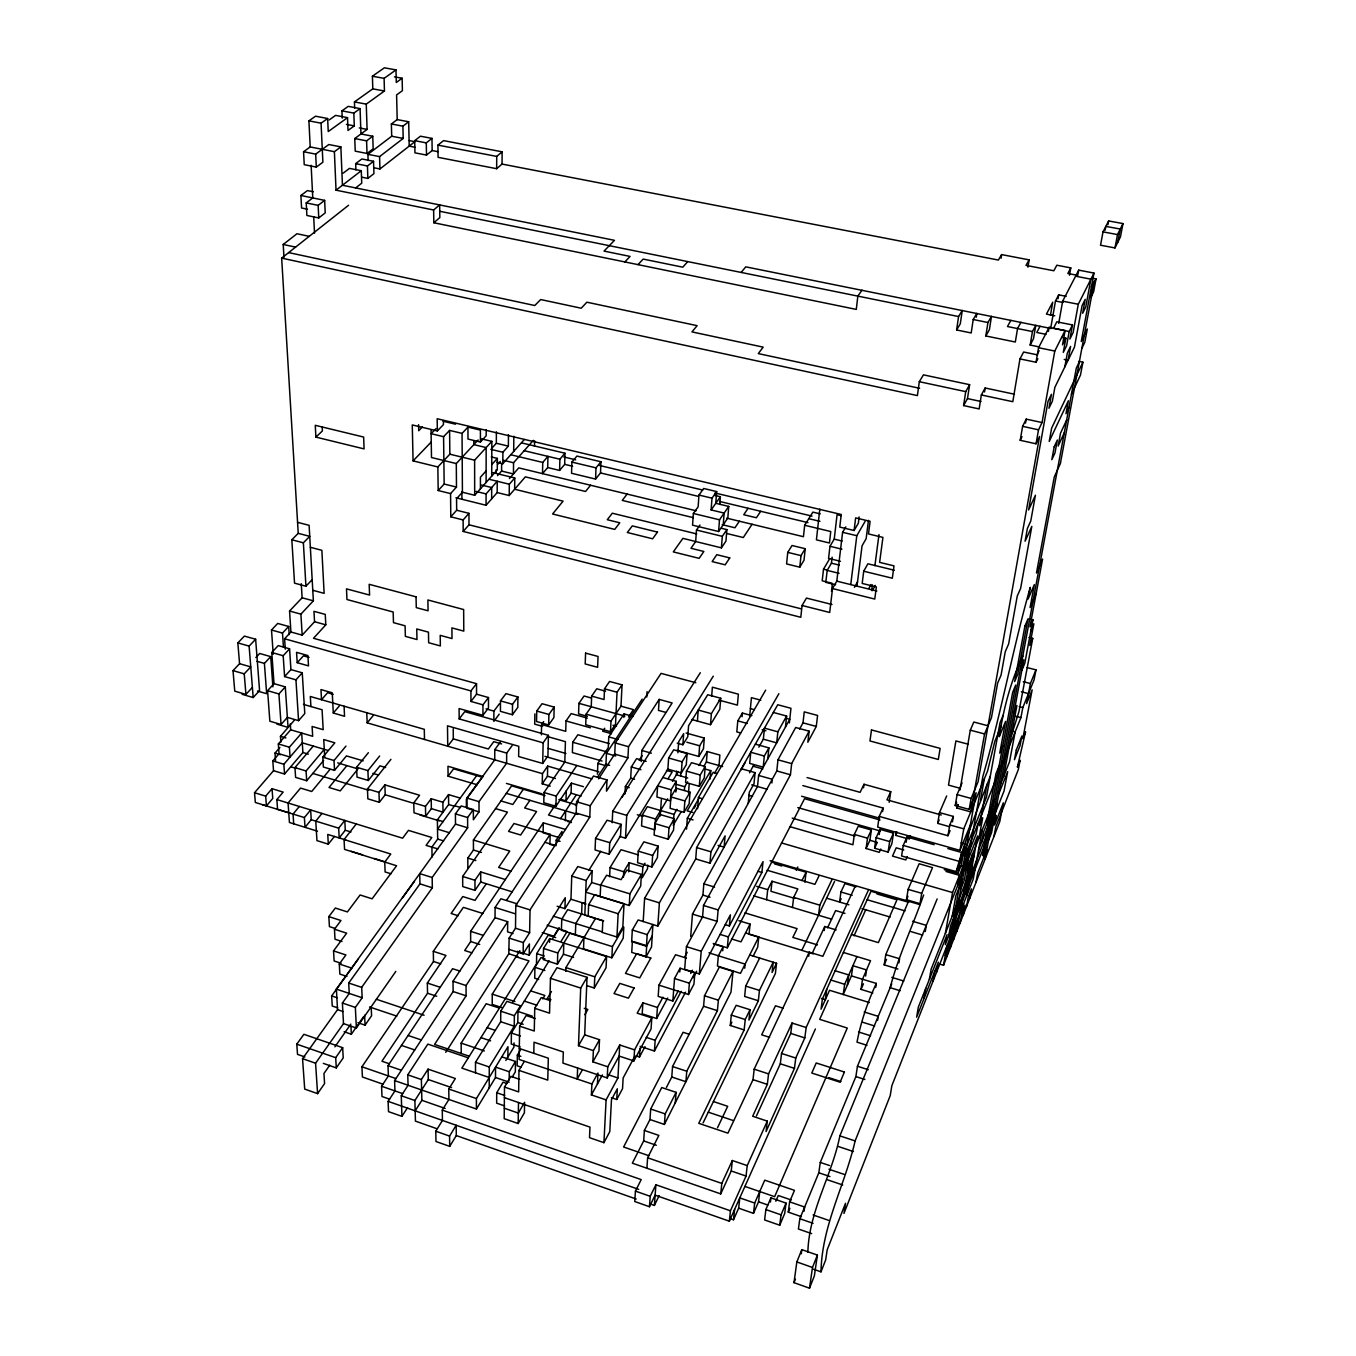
<?xml version="1.0" encoding="UTF-8"?>
<svg xmlns="http://www.w3.org/2000/svg" width="1356" height="1356" viewBox="0 0 1356 1356"><rect width="100%" height="100%" fill="white"/><g stroke="black" fill="none" stroke-linecap="round" stroke-linejoin="round"><path stroke-width="1.5" d="M459.175 718.917L464.786 711.646L548.417 735.342L543.146 742.834L459.175 718.917L459.091 708.544L482.939 715.29L482.956 704.832L488.499 697.543L476.549 694.187L470.956 701.459L482.956 704.832M486.058 505.263L486.092 493.906L497.228 481.261L497.177 492.567L486.058 505.263L455.938 497.771M486.109 482.448L486.16 447.582L473.837 444.615L473.837 440.7M486.194 429.835L486.177 435.768L480.414 442.022L467.99 439.056L467.956 427.14L480.414 430.089L480.414 442.022M488.499 697.543L488.465 707.985L482.939 715.29M489.211 1087.902L489.279 1066.986L514.229 1026.221L514.365 1015.695L520.45 1005.779L506.907 1001.338L500.754 1011.203L500.686 1021.712L475.498 1062.29L475.515 1072.799M491.652 498.889L491.686 487.55L481.617 485.075M491.72 476.125L491.838 441.361L481.617 438.92M519.84 950.692L492.262 994.134L492.228 1004.423L501.618 1007.525M499.313 703.883L493.906 711.086L493.855 721.358L499.245 714.137M496.652 168.703L496.72 156.415L502.127 151.821L443.565 140.617L437.92 145.109L438.073 157.33L496.652 168.703L502.042 164.076L502.127 151.821M500.211 742.24L494.787 749.648L494.737 759.818L466.922 798.057L466.973 808.261L479.024 811.854L479.007 801.65L506.602 763.259L506.686 753.089L512.076 745.647M496.177 473.447L496.194 469.718M492.177 447.819L496.33 443.259L496.381 431.784M407.563 1107.615L401.935 1116.361L388.511 1111.632L388.121 1101.36L394.952 1090.919L394.596 1080.579L453.124 991.541L453.006 981.269L495.042 917.707L495.093 907.469L500.873 898.774L517.145 903.842M491.279 456.938L497.347 458.396L497.296 469.871L474.685 495.279L462.413 492.228L456.565 498.703L456.667 510.246L450.785 516.822L463.125 519.941L468.956 513.331L456.667 510.246M394.596 1080.579L476.431 1109.022L495.499 1077.512L495.55 1067.104L509.28 1071.765L509.195 1080.088M506.991 1083.546L503.025 1082.19L496.72 1092.733L496.652 1103.157L504.568 1105.886M497.516 475.668L501.584 471.074L501.635 463.616M500.483 700.899L500.415 711.341L512.415 714.731L517.789 707.425L517.924 696.984L505.941 693.645L500.483 700.899L512.517 704.273L517.924 696.984M496.788 462.226L502.805 463.684L502.89 452.243L508.364 446.124L508.466 434.649M497.177 492.567L509.212 495.533L509.314 484.228L514.771 477.973L492.736 472.6M519.687 1079.376L510.873 1076.376L504.5 1087.054L504.195 1118.666L518.178 1123.514L524.416 1112.751L524.602 1102.309L518.331 1113.073L504.296 1108.225M495.042 917.707L507.686 921.69L507.585 931.86L513.009 933.589M533.315 440.344L513.551 462.752L513.449 473.956L501.584 471.074M513.67 451.463L513.839 436.259M507.873 1057.07L507.975 1046.696L476.414 1098.58L476.431 1109.022M445.717 1052.324L508.805 953.76L509.127 938.098L515.5 928.233L515.788 905.435L576.181 813.075L576.571 801.769L593.504 776.039L606.996 779.92L606.488 791.158L627.93 757.851L628.523 746.715L659.169 699.408L672.135 702.95L641.829 750.461L641.202 761.614M512.415 714.731L512.517 704.273M514.771 477.973L514.653 489.245L563.096 501.144L552.587 513.992L614.726 529.399L619.76 522.789L607.285 519.721L612.319 513.212L696.713 533.925M549.112 960.811L517.975 1011.457L517.806 1022.526L511.398 1033.018L511.263 1044.001L520.195 1046.985M514.009 1042.866L513.958 1047.002L505.822 1060.46M501.805 1056.849L515.466 1061.46L515.331 1071.85L512.246 1077.003M520.467 1049.917L517.348 1055.138L517.178 1065.816L521.196 1067.172M518.178 1123.514L518.5 1102.53M524.297 1061.46L518.975 1070.376L518.653 1091.902L504.5 1087.054M535.213 1018.525L526.128 1015.542L519.653 1026.17L519.145 1059.477L591.894 1083.986L591.402 1094.919L606.098 1099.886L603.928 1142.667L589.504 1137.667L589.979 1127.124L504.398 1097.682M509.009 949.37L523.145 953.895L523.331 942.606L529.62 932.708L530.043 909.876L589.792 817.075L590.233 805.769L606.996 779.92M534.484 446.277L534.586 440.734M517.195 951.302L529.213 955.133L529.416 943.962L523.145 953.895M534.874 713.866L534.688 724.138L542.62 726.375M536.739 711.053L536.535 721.528L548.655 724.935L553.909 717.544L554.163 707.086L542.044 703.713L536.739 711.053L548.909 714.459L554.163 707.086M542.739 462.43L542.519 473.617L547.705 467.549L547.943 456.379L542.739 462.43L510.992 454.802M544.942 958.811L540.993 957.539L534.925 967.303L534.705 978.185L538.654 979.456M533.789 1053.324L534.027 1042.222L563.316 1051.985L562.943 1063.104L607.2 1077.935L619.133 1056.07L633.879 1060.951L651.066 1028.95L651.795 1017.898L637.201 1013.186L642.897 1002.813L657.423 1007.491L656.66 1018.525L642.202 1013.847L642.897 1002.813M550.4 1000.66L541.197 997.66L534.739 1008.305L534.264 1031.018L519.653 1026.17M555.689 937.589L548.18 935.216L536.705 953.624L536.484 964.031L512.873 1002.084M541.383 734.833L541.603 724.528L543.688 721.612M550.248 786.124L542.247 783.785L542.468 773.666L547.688 766.106L591.911 778.869M453.226 728.765L453.311 738.884L447.734 746.19L447.497 725.833L518.772 746.275L518.636 756.529L542.688 763.462L543.146 742.834M565.469 829.431L543.332 822.838L543.095 832.804L559.13 837.601M547.383 736.528L565.418 741.647L564.808 762.055L544.01 792.548L543.79 802.718L555.926 806.295L571.401 783.158L583.453 786.666M542.247 783.785L547.451 776.208L547.688 766.106M548.417 735.342L547.926 755.936L542.688 763.462M548.655 724.935L548.909 714.459M587.097 985.71L594.284 988.015L606.064 967.76L606.59 956.573L549.689 938.589L543.553 948.454L543.281 959.624L557.418 964.15L563.469 954.217L563.808 943.064M529.925 800.328L524.67 807.973L536.586 811.515L520.636 835.008L508.568 831.381L513.992 823.499L550.163 834.33L549.909 844.313L553.943 845.517M547.705 467.549L559.604 470.413L559.892 459.226L564.977 453.209L521.585 442.904M549.587 942.318L549.689 938.589M607.2 1077.935L607.759 1066.799L592.877 1061.85L593.369 1050.629L578.487 1045.679L584.69 1034.831L587.029 977.32L556.943 967.675L550.468 978.32L549.536 1013.169L534.739 1008.305M559.604 470.413L564.689 464.362L564.977 453.209M555.926 806.295L556.197 796.108L576.809 765.496M556.045 845.72L556.197 840.195L561.96 831.398L561.859 835.076M571.876 462.091L571.554 473.278L595.589 479.075L600.522 472.939L600.962 461.769L576.927 456.057L571.876 462.091L595.996 467.854L600.962 461.769M557.418 964.15L557.74 952.963L569.825 933.25L612.404 946.624L611.844 957.794L583.521 948.844L583.944 937.691M587.368 718.121L571.181 713.595L566.028 720.951L565.723 731.342L541.603 724.528M565.808 971.32L565.927 967.574L595.623 918.317L567.689 909.656L561.757 919.182L561.418 930.301L585.368 937.827M565.384 820.787L565.672 810.854M559.977 799.108L565.977 800.871L566.3 790.802M557.163 906.249L564.927 908.656L565.266 897.706L529.213 955.133M565.977 800.871L571.079 793.209L571.401 783.158M609.268 743.63L577.859 734.766L572.724 742.24L572.385 752.58L602.064 761.038M600.166 896.57L600.691 884.943L606.607 875.264L621.116 879.654L626.896 870.043L641.388 874.417L640.71 886.027L629.252 905.503L585.724 892.146L591.691 882.502L592.165 870.891L577.792 866.535L571.74 876.112L570.961 899.265L585.267 903.672M591.063 697.933L584.063 696.001L578.927 703.34L578.571 713.883L587.334 716.341M575.368 934.674L575.758 923.555L581.622 913.978L582.046 902.791L586.063 904.028M586.114 714.188L585.724 724.765L610.505 731.715L615.522 724.189L617.031 692.221L622.048 684.848L609.59 681.458L604.522 688.814L604.064 699.527L591.657 696.12L591.25 706.747L586.114 714.188L610.997 721.121L620.997 706.188L622.048 684.848M595.589 479.075L595.996 467.854M577.639 1068.02L577.198 1079.037L582.3 1069.952M578.487 1045.679L580.707 988.066L587.029 977.32M592.165 870.891L586.182 880.519L584.826 915.114L602.827 920.86L602.284 932.453L616.946 937.03L622.811 926.979L624.048 903.723L594.708 894.723L588.64 904.622L588.165 916.3M597.42 774.14L597.86 763.411L608.268 747.648L608.759 736.901L624.048 713.917L633.049 716.409M595.555 838.432L595.064 849.958L609.183 854.195L620.523 835.838L621.116 824.346L607.064 820.227L595.555 838.432L609.725 842.652L621.116 824.346M594.284 988.015L594.775 976.812L606.59 956.573M597.437 777.259L605.946 764.275L606.437 753.343L642.202 699.12M610.505 731.715L610.997 721.121M597.437 1083.953L597.945 1073.037L591.894 1083.986M584.69 1034.831L599.505 1039.713L598.979 1050.917L592.877 1061.85M609.183 854.195L609.725 842.652M598.555 778.853L614.726 754.106L615.268 742.969L661.067 673.39L695.798 682.729M609.607 876.739L610.047 867.586L620.997 849.72L638.439 854.924M612.183 822.719L612.726 811.261L700.306 672.712M623.862 717.477L624.048 713.917M616.946 937.03L618.15 913.724L624.048 903.723M624.98 793.989L625.37 786.565L630.693 778.158L631.303 766.971L636.591 758.665L646.185 761.377M623.438 877.213L623.726 871.722L629.167 862.687L642.846 866.789L644.981 863.213M619.556 836.415L625.506 838.178L626.709 815.346L713.273 676.169M628.675 871.84L629.167 862.687M611.353 1097.665L616.76 1099.496L617.336 1088.783L611.471 1099.682L609.793 1131.582L603.928 1142.667M606.098 1099.886L617.929 1077.969L619.743 1044.984L634.557 1049.866L633.879 1060.951M629.252 905.503L629.896 893.841L641.388 874.417M789.378 722.918L790.955 708.29L777.734 704.747L696.611 847.585L695.713 858.975L657.83 926.08L638.151 919.944L632.32 930.013L631.659 941.623L646.456 946.251L652.253 935.894M632.388 941.25L631.743 952.387L646.015 956.878L651.524 947.03L652.931 924.504L647.185 934.623L646.456 946.251M646.795 697.035L647.1 691.662M638.252 851.144L637.591 862.704L651.897 866.993L657.406 857.619L658.152 846.093L643.846 841.856L638.252 851.144L652.626 855.433L658.152 846.093M676.949 809.329L673.949 814.38L647.354 806.667L642.202 815.092L641.558 825.957L654.829 829.855L655.524 818.99L667.677 798.82M642.846 866.789L642.202 877.773L647.507 868.789L647.727 865.128M643.185 921.555L644.609 898.333L765.648 690.153M659.169 699.408L658.491 710.391L665.881 712.425M635.947 1055.832L639.473 1057.002L640.032 1048.12M646.015 956.878L646.71 945.725L634.184 941.81M651.897 866.993L652.626 855.433M654.846 823.584L654.117 835.059L668.22 839.211L673.542 830.16L674.356 818.702L660.253 814.6L654.846 823.584L669.016 827.736L674.356 818.702M415.156 1110.869L421.869 1100.309L421.377 1079.545L428.072 1069.138L455.345 1078.512L448.768 1089.021L448.904 1099.462L442.276 1110.089L641.202 1179.618L635.422 1191.11L634.761 1201.518L649.456 1206.721L655.134 1195.145L729.342 1221.197L815.397 1028.967M660.27 815.939L661.338 799.599M667.881 769.174L668.627 758.004L673.695 749.817L687.102 753.563L686.289 764.716L681.305 772.971L667.881 769.174L625.506 838.178M657.83 926.08L659.389 902.842L778.869 693.679M729.342 1221.197L730.443 1210.806L746.054 1176.059L747.224 1165.601L732.325 1160.516L731.24 1170.974L720.731 1193.89L632.337 1163.177L643.676 1140.921L644.371 1130.463L649.982 1119.531L650.694 1109.022L661.745 1087.546L676.102 1092.343L675.271 1102.835M671.169 789.751L670.406 800.888L656.914 797.006L657.626 785.87L671.169 789.751L676.254 781.327L662.779 777.48M670.898 796.921L670.118 808.312L684.017 812.346L689.17 803.583L690.035 792.192L676.119 788.226L670.898 796.921L684.865 800.938L690.035 792.192M668.22 839.211L669.016 827.736M640.151 1046.357L654.423 1051.036L655.168 1040.289L681.17 991.338M686.424 958.133L675.542 954.726L658.948 985.151L658.185 996.372L672.847 1001.05L678.339 990.728M646.897 1168.228L647.626 1157.77L658.863 1135.413L644.371 1130.463M693.374 513.466L692.56 525.162L718.595 531.518L727.816 518.06L728.748 506.415L715.765 503.296L716.663 491.567L703.696 488.482L698.967 495.059L698.137 506.805L693.374 513.466L719.511 519.806L728.748 506.415M676.644 771.123L676.39 774.768L687.712 777.988M677.932 752.817L678.695 741.698L683.661 733.664L682.865 744.749L677.22 743.173M673.322 823.431L673.949 814.38M675.61 790.582L676.254 781.327M675.864 792.006L676.119 788.226M700.001 525.026L696.492 530.027L695.679 541.519L690.967 548.282L703.849 551.485L699.137 558.35L673.305 551.909L682.899 538.366L721.392 547.858L725.952 541.095L726.867 529.62L721.358 528.281M649.456 1206.721L650.202 1196.314L655.897 1184.754L730.443 1210.806M680.661 775.7L680.915 772.089M681.305 772.971L682.102 761.801L687.102 753.563M684.424 790.379L684.678 786.751L687.628 781.819M650.744 1204.162L654.389 1205.433L655.897 1184.754M686.424 771.106L685.594 782.429L699.306 786.327L704.306 777.852L705.205 766.547L691.492 762.682L686.424 771.106L700.205 775.005L705.205 766.547M684.017 812.346L684.865 800.938M672.847 1001.05L674.525 978.507L680.068 968.218L694.865 972.862L693.933 984.168L688.475 994.524L658.948 985.151M688.509 792.972L689.187 783.954M649.982 1119.531L664.389 1124.429L665.186 1113.903L676.102 1092.343M686.509 829.126L687.322 818.261L699.086 798.125M723.223 524.755L724.155 513.077L711.12 509.941L712.002 498.177L716.663 491.567M697.408 721.087L698.238 710.069L711.375 713.663L720.748 698.255L707.713 694.73L688.577 725.714L687.763 736.783L682.865 744.749M666.406 1087.478L671.762 1077.02L672.559 1066.545L703.578 1006.237L704.493 995.779L719.324 967.099L733.02 971.371L731.003 992.134L664.389 1124.429M679.78 971.981L680.068 968.218M676.966 750.326L698.832 756.462L699.645 745.8L704.306 738.071L686.102 733.02M719.782 504.466L720.375 496.737L714.866 495.415M718.595 531.518L719.511 519.806M799.599 729.104L803.006 722.85L804.244 711.866L817.583 715.443L816.278 726.443L807.837 742.224L809.125 731.172L795.667 727.511L777.971 759.818L776.802 770.954L703.51 905.486L702.561 916.91L686.441 946.658L684.661 969.337L699.323 973.93L730.392 914.859L729.359 925.945L725.307 924.707M697.56 808.718L698.425 797.565L713.205 772.31L717.07 773.395M699.306 786.327L700.205 775.005M704.306 738.071L703.476 748.698L698.832 756.462M690.696 936.42L692.475 914.113L702.917 895.096L703.849 883.841L757.512 786.514L758.614 775.446L789.768 719.273L786.005 718.256M721.392 547.858L722.307 536.349L726.867 529.62M703.645 766.632L706.391 762.004L707.222 751.546L719.883 755.089L719.002 765.547L714.476 773.293M711.663 696.289L712.392 687.187L738.359 694.17L737.393 705.12L718.883 700.103M688.475 994.524L689.39 983.202L694.865 972.862M691.831 719.544L710.493 724.68L711.375 713.663M710.086 779.022L710.781 770.632L705.306 769.089M733.02 971.371L718.375 1000.186L717.409 1010.661L686.763 1071.24L685.899 1081.715L671.762 1077.02M720.748 698.255L719.833 709.222L710.493 724.68M699.323 973.93L701.221 951.251L717.121 921.351L718.138 909.927L790.446 774.768L791.667 763.614L809.125 731.172M695.713 858.975L709.951 863.196L710.917 851.788L755.072 772.615L741.359 768.767M751.851 715.629L742.393 713.053L737.8 720.867L736.8 731.901L740.596 732.935M742.054 716.731L742.393 713.053M722.714 950.827L723.087 946.759L713.629 943.844M713.256 943.471L727.308 947.81L728.325 936.911L761.903 872.45L763.038 861.619L729.359 925.945M749.715 715.883L751.427 697.679L760.801 700.188M748.224 803.379L749.292 792.243L753.987 783.802L755.072 772.615M855.45 885.722L822.855 956.302L809.227 952.149L754.156 1069.172L753.021 1079.647L727.935 1133.175L698.764 1123.327L744.156 1029.916L730.274 1025.475L731.291 1015.085L736.155 1005.321L750.021 1009.712L748.936 1020.102L758.343 1000.745L759.462 990.405L773.225 962.201L772.072 972.489L776.564 963.268L749.715 954.98M758.835 747.173L763.343 739.19L764.445 728.138L777.852 731.799L786.633 716.053L773.344 712.459M764.326 756.038L763.208 767.174L749.682 763.394L750.749 752.258L764.326 756.038L768.886 747.868L755.36 744.139M720.731 1193.89L721.799 1183.415L732.325 1160.516M744.698 968.201L745.105 964.116L708.968 952.844M738.834 920.69L750.071 924.097L749.037 934.233L813.244 953.844M787.751 552.367L786.582 563.927L799.786 567.181L804.006 560.248L805.244 548.705L792.04 545.502L787.751 552.367L801.006 555.621L805.244 548.705M767.75 758.987L768.886 747.868M759.665 958.014L745.698 986.1L744.647 996.44L758.343 1000.745M744.156 1029.916L745.241 1019.526L750.021 1009.712M771.886 782.971L772.259 779.276L758.614 775.446M777.852 731.799L776.7 742.851L763.343 739.19M745.546 932.928L758.767 936.962L757.699 947.115L753.207 956.099M799.786 567.181L801.006 555.621M820.244 513.873L812.871 512.127L804.667 525.264L803.447 536.705L726.697 518.145M766.632 899.723L767.716 889.655L772.022 881.247L797.837 888.909L793.65 897.384L792.463 907.452M785.463 727.053L786.633 716.053M729.782 1218.468L733.494 1219.773L734.596 1209.484M772.022 881.247L770.937 891.299L794.802 898.418M831.991 604.488L806.464 598.081L802.074 605.488L800.803 617.285L463.193 531.433L463.125 519.941M738.664 1208.179L739.783 1197.89L754.682 1203.06L753.495 1213.349L738.664 1208.179L733.494 1219.773M819.821 509.11L816.414 539.841L829.448 542.993L830.753 531.535L804.667 525.264M776.564 963.268L775.395 973.472L703.086 1122.904M829.736 558.655L823.516 569.181L822.194 580.809L831.77 583.182M767.343 1084.342L768.564 1073.884L792.023 1023.034L806.159 1027.526L804.82 1037.916L795.752 1058.036L794.447 1068.375L766.072 1131.548L767.276 1121.124L752.682 1116.259L767.343 1084.342L753.021 1079.647M832.126 557.18L831.431 563.181L827.194 570.401L825.804 582.334L835.652 584.775M841.076 515.619L837.076 514.67L834.228 539.129L829.974 546.282L828.567 558.384L840.483 561.299M753.495 1213.349L758.546 1201.823L759.75 1191.551M831.482 591.318L832.398 583.538M845.805 526.908L842.601 532.315L836.788 581.148L832.516 588.555L829.702 612.471L802.074 605.488M756.462 1115.903L780.31 1063.799L781.548 1053.459L790.768 1033.425L792.023 1023.034M804.888 882.231L806.091 872.213L771.411 862.043M765.869 1209.569L764.615 1219.959L779.734 1225.231L784.7 1213.467L786.039 1203.094L770.937 1197.873L765.869 1209.569L781.056 1214.84L779.734 1225.231M770.428 1202.026L770.937 1197.873M467.956 427.14L462.057 433.378L449.599 430.411L449.836 454.192L437.852 466.956L413.072 460.887L412.275 424.937L437.361 430.937L437.174 418.733L841.245 514.483L839.771 527.077L854.094 530.501L855.636 517.89L870.094 521.314L868.484 533.942L882.925 537.4L879.62 562.367L894.011 565.859L892.316 578.215L863.721 571.215L862.179 583.436L876.366 586.928L874.773 599.064L832.516 588.555M850.754 584.606L856.806 535.705L865.145 521.331M859.128 516.941L858.348 523.23L854.094 530.501M808.718 956.251L809.227 952.149M857.026 585.792L862.06 545.824L866.145 538.671L868.467 520.382M818.515 915.249L819.787 905.164L831.906 879.79M824.245 930.538L824.77 926.504L836.194 929.928M801.362 1216.671L788.277 1212.128L789.616 1201.84L794.463 1190.348L764.75 1180.161L754.682 1203.06M871.654 590.504L872.4 584.826M874.908 565.689L878.976 534.586M826.702 989.439L825.329 999.677L821.414 998.457M856.06 886.858L844.89 883.587L840.94 891.994L839.584 902.045L841.161 898.689M891.723 983.914L857.45 1066.24L855.89 1076.579L820.278 1162.431L818.821 1172.771L799.82 1218.722L798.413 1229.011L811.651 1233.621M880.773 849.009L879.264 852.314L866.077 848.517L869.908 840.296L871.366 829.991L858.246 826.262L854.348 834.432L852.941 844.754L789.904 826.668M794.006 1282.657L796.836 1261.928L801.837 1249.639L817.397 1255.097L814.38 1275.827L809.498 1288.2L794.006 1282.657L795.413 1279.149M804.091 1211.145L804.65 1207.026L789.616 1201.84M863.535 787.802L864.009 784.26L890.739 791.684L889.18 802.311M1014.474 394.223L985.151 387.986L981.337 394.969L979.151 408.936L963.608 405.58L967.489 398.579L969.625 384.68L923.436 374.849L919.317 381.697L917.402 395.596L281.658 258.115L298.235 533.332L291.828 539.773L294.54 583.148L305.931 586.216L312.185 579.639M801.26 1253.792L801.837 1249.639M856.941 956.573L844.669 984.303L843.229 994.524L851.432 975.913L852.89 965.726L866.552 969.896L865.653 976.015M807.871 1252.3C808.905 1210.891 832.042 1175.449 839.873 1135.87L937.165 898.926M866.077 848.517L867.535 838.194L871.366 829.991M847.347 985.168L848.805 974.964L835.126 970.76M809.498 1288.2L812.481 1267.47L817.397 1255.097M874.603 848.246L876.129 837.72L879.993 829.347L893.468 833.16L891.875 843.686L888.078 852.11L874.603 848.246L876.925 843.212M802.837 785.582L883.095 808.074L879.213 816.397L877.671 827.092L959.963 850.398L970.371 824.957M879.23 834.601L879.993 829.347M882.587 811.634L883.095 808.074M956.607 329.966L958.573 316.558L962.268 310.422L960.302 323.796L956.607 329.966L971.201 332.966L973.218 319.524L976.845 313.372L976.269 317.202M872.806 993.016L861.026 989.388L862.535 979.185L870.535 960.709L843.381 952.454M813.43 1269.182L820.99 1271.86C821.838 1225.383 845.093 1184.941 855.111 1140.921L977.642 835.906L966.845 895.418M851.432 975.913L876.315 983.405C867.518 1002.321 860.857 1021.848 857.009 1042.154L866.993 1045.323M888.078 852.11L889.655 841.567L893.468 833.16M907.13 838.601L895.638 835.347L896.163 831.838M963.608 405.58L965.726 391.63L969.625 384.68M875.688 987.49L876.315 983.405M897.926 969.032L884.197 964.862L885.79 954.607L908.537 901.282M934.165 844.703L906.978 836.991L903.232 845.432L901.587 855.975L956.234 871.637L986.456 797.192L999.999 722.816L1003.203 715.12M877.586 1020.458L878.23 1016.356L864.179 1011.966M906.147 842.262L906.978 836.991M985.846 335.966L987.931 322.508L991.49 316.338L989.388 329.728L985.846 335.966L1015.322 342.017L1017.559 328.525L1020.949 322.287M909.588 835.652L909.045 839.144L910.503 835.838M1001.084 258.233L1001.643 254.589L1029.136 259.877L1027.916 267.166M923.639 894.977C912.774 925.945 898.384 955.946 890.163 987.66L900.096 990.711M984.524 391.952L985.151 387.986M906.469 899.689L908.113 889.367L919.131 863.755L932.521 867.603L921.707 893.316L919.995 903.655L906.469 899.689L907.961 896.248M898.909 962.879L899.57 958.76L885.79 954.607M949.539 826.685L937.708 823.363L939.505 812.583L946.674 795.938M1037.611 354.899L1023.627 352.018L1019.966 358.916L1012.796 401.698L981.337 394.969M925.267 931.521L926.317 925.351L912.605 921.283M1030.17 345.051L1032.458 331.559L1035.798 325.271L1033.492 338.729L1030.17 345.051L1039.476 346.966M879.213 816.397L947.946 835.737L949.793 824.923L953.353 816.431L939.505 812.583M952.437 821.838L953.353 816.431M946.912 956.607L976.117 792.684L969.201 809.413L955.234 805.549L957.099 794.582L962.065 782.92M924.012 998.474L925.741 988.456M1075.596 276.2L1090.902 279.166L1085.749 306.998L1082.647 313.253L1085.224 299.354L1082.088 305.642L1074.444 347.153L1054.866 387.341L1052.358 401.24L1048.951 408.258L1051.459 394.308L1048.018 401.359L1028.611 509.958L1035.425 495.211L1030.763 521.043L1027.39 528.45L1025.085 541.247L1031.814 526.416L1020.61 588.436L1017.271 595.996L1008.627 643.964L1005.254 651.728L1001.05 675.186L997.643 683.102L991.456 717.697L984.575 733.952L970.743 811.871L956.895 808.04L957.522 804.413M960.031 789.887L970.303 730.172L973.828 722.036L988.032 725.782M969.201 809.413L971.133 798.447L978.066 781.751L1039.56 436.463L1036.052 443.785L1020.204 440.31L1022.61 426.343L1026.204 419.123L1042.052 422.547L1054.782 351.051L1065.104 330.525L1049.137 327.305L1038.56 347.712L1036.035 362.255L1019.966 358.916M929.385 979.269L931.131 969.184L972.184 865.976M1025.526 423.089L1026.204 419.123M933.098 981.032L934.826 971.133M1050.442 315.27L1052.731 302.202L1046.442 314.117L1054.765 315.779M1048.408 331.406L1049.137 327.305M936.623 972.099L938.352 962.201L916.622 1017.17L918.334 1007.118L947.064 934.691L945.318 944.607L996.355 815.448L994.575 825.041L1003.321 802.854L999.762 821.702L943.539 965.235L939.81 964.116M1050.697 328.288L1055.477 300.998L1058.697 294.862L1066.206 296.337M945.369 933.403L952.556 892.553L976.235 833.787L978.1 823.516M956.234 871.637C965.048 839.144 978.1 807.871 990.253 776.344M959.963 850.398L963.76 828.838L987.592 770.971L994.779 741.495L1001.22 725.952M1058.019 298.761L1058.697 294.862M944.251 869.603L957.878 873.501L961.59 852.483L947.844 848.585M943.539 965.235L946.997 945.776M948.742 935.945L950.488 926.029L1004.033 791.023L1007.678 771.598L998.83 793.769M952.268 916.046L955.844 895.841L962.641 878.908M957.658 885.621L959.489 875.332L945.98 871.45M1036.052 443.785L1038.527 429.818L1042.052 422.547M1058.714 323.355L1062.663 301.168L1078.732 270.132L1093.97 273.081L1081.257 341.509L1087.292 329.016L1084.817 342.271L1081.817 348.526M1069.477 275.217L1070.782 267.895L1056.832 265.217L1053.832 270.759L1026 265.369L1029.136 259.877M950.268 948.064L968.133 848.127M953.59 939.589L957.065 920.232M958.811 910.435L960.59 900.587M956.861 931.216L969.286 862.297M980.456 800.294L984.287 778.988M1065.104 330.525L1062.511 344.916L1065.867 338.186L1061.918 337.39M960.116 922.911L963.608 903.605M965.37 893.841L972.557 854.111M1065.867 338.186L1063.29 352.391L1066.613 345.695L1069.172 331.525L1072.46 324.948L1056.816 321.813L1053.459 328.355L1069.172 331.525M1078.02 274.115L1078.732 270.132M963.336 914.673L965.082 905.079L961.862 913.283M987.015 784.243L979.49 825.719L982.71 817.736L979.015 837.974M966.54 906.537L968.286 896.943L971.438 888.892L969.693 898.452M971.811 877.569L973.591 867.789M1064.816 366.9L1067.342 353.035L1070.596 346.424L1068.07 360.255L1064.223 359.459M1072.46 324.948L1069.884 339.051L1073.138 332.491L1078.291 304.252L1093.97 273.081M982.202 830.025L973.201 879.247L891.858 1085.698L890.197 1095.682L843.957 1213.417L845.5 1203.314L827.194 1249.774L825.685 1259.893L820.99 1271.86M981.71 842.025L983.524 832.126L992.795 808.888M975.93 882.536L977.693 873.01L986.829 849.72M986.643 824.312L995.931 773.818L999.033 766.174M983.812 857.416L1015.729 685.051L1012.644 692.458L982.541 855.585L985.592 847.839M985.066 859.212L1076.308 368.086L1079.359 361.73M1103.021 231.876L1100.53 245.216L1114.971 247.928L1120.446 236.859L1122.988 223.587L1108.632 220.943L1103.021 231.876L1117.514 234.571L1122.988 223.587M1096.021 278.912L1093.631 291.794L1090.8 297.523L1093.207 284.591L1096.021 278.912L1091.987 278.133M1105.14 230.181L1105.835 226.384L1120.276 229.045L1117.717 242.368M1003.66 776.446L1016.915 705.459L1013.932 712.748M1029.136 618.861L1032.933 619.794L1024.814 663.254L1021.814 670.457M1107.92 224.723L1108.632 220.943M993.965 836.499L995.728 827.075L1018.322 769.581L1020.119 760.224L1017.373 767.174L1025.56 731.782L1022.831 738.664L1032.153 689.848L1026.594 703.611L1030.407 683.526L1035.984 669.847L1027.136 667.61M1078.766 361.34L1082.902 362.188L1080.478 375.07L1071.46 394.24M1029.001 637.473L1032.73 638.388L1018.949 711.646L1011.152 736.325M964.743 856.5L1020.915 717.629L1022.814 707.578L1034.069 679.881L1035.984 669.847M1114.971 247.928L1117.514 234.571M945.251 955.539L958.607 921.572M988.609 840.178L991.609 832.567L1023.831 659.677L1020.797 666.915M960.828 889.011L964.167 880.637L982.897 776.276C1000.999 713.985 1012.576 649.744 1030.255 587.351L1028.102 598.996L1034.34 584.622L1030.085 607.539L1036.187 593.335M967.472 872.349L973.981 856.026M978.557 849.924L997.016 803.566M965.981 870.552L994.626 798.972M1000.677 783.887L1009.525 761.784L1015.152 731.918L1011.542 730.969M957.878 873.501L961.336 864.959L965.048 843.974L961.15 842.873M1002.864 745.495L999.745 753.105L1005.576 721.443L999.253 736.715C1003.576 708.781 1010.474 681.593 1022.814 656.033M1032.73 638.388L1029.797 645.422L1033.848 623.743L1030.882 630.777M947.946 835.737L950.081 830.635M956.895 808.04L958.302 804.718M788.277 1212.128L789.887 1208.298M781.056 1214.84L786.039 1203.094M1032.933 619.794L1029.933 626.879L1042.595 559.011L1036.476 573.029L1054.273 476.956L1060.392 463.498L1094.411 280.912L1091.377 286.997M955.234 805.549L956.641 802.21M884.197 964.862L886.536 959.387M937.708 823.363L939.149 820.024M775.835 1201.247L778.276 1195.517L791.26 1199.992M861.026 989.388L863.433 983.812M897.316 898.977L878.383 942.623L851.466 934.521M907.249 856.585L905.791 859.924L892.502 856.111L896.214 847.805L903.774 849.975M828.177 1000.406L819.702 1019.356L847.263 1028.034L774.649 1196.687L744.919 1186.432M854.026 935.81L865.721 909.791M895.638 835.347L897.13 832.042M747.224 1165.601L767.276 1121.124M806.159 1027.526L868.637 889.587M1064.324 432.683L1058.138 446.056L1060.494 433.259L1066.68 419.97M1069.053 407.156L1065.986 413.733L1068.392 400.766L1049.222 441.446L1051.646 428.123L1082.902 362.188M890.739 791.684L886.943 799.837L941.318 814.99M827.55 927.843L835.618 910.571L844.974 913.351M812.227 953.302L824.77 926.504M717.51 1127.768L727.697 1106.31L713.425 1101.547M801.82 950.353L834.55 881.502M818.973 875.993L814.922 884.332L767.14 870.247M864.009 784.26L860.094 792.345L807.04 777.564M654.389 1205.433L659.169 1195.619M730.274 1025.475L731.884 1022.204M801.989 880.519L806.091 872.213M1020.204 440.31L1022 436.666M796.226 870.247L797.853 867.009M758.767 936.962L740.461 973.354L717.443 966.014L718.358 955.827L723.087 946.759M1036.035 362.255L1037.832 358.781M750.071 924.097L740.986 941.844L731.528 938.945M1037.459 353.933L1039.137 350.679M727.308 947.81L804.566 798.701L880.027 819.99M1040.035 326.288L1036.781 332.474L1046.001 334.356M1070.782 267.895L1067.85 273.471L1077.884 275.404M654.423 1051.036L685.526 992.185M693.221 977.642L696.594 971.252M690.679 973.438L692.391 970.218M616.76 1099.496L622.54 1088.682L623.133 1077.986L634.54 1056.782M639.473 1057.002L644.998 1046.679M656.66 1018.525L667.66 998.016M634.557 1049.866L651.795 1017.898M657.423 1007.491L662.965 997.202M684.577 957.167L687.204 952.285M872.366 590.657L875.247 585.402M869.01 588.08L870.959 584.555M591.402 1094.919L602.403 1074.918M607.759 1066.799L619.743 1044.984M1010.864 320.389L1007.457 326.525L1032.458 331.559M709.951 863.196L725.104 835.872L724.104 847.11L718.104 845.364M854.45 587.334L857.534 581.843M863.721 571.215L867.891 563.791L894.299 570.232M593.369 1050.629L599.505 1039.713M749.546 772.801L753.953 764.598M740.935 769.988L745.359 762.191M584.826 1014.695L587.843 1009.474L584.25 1008.305M611.844 957.794L623.218 938.183L623.811 927.08L612.404 946.624M694.035 808.346L695.933 805.091M710.781 770.632L687.187 810.854L692.797 812.481M673.186 825.228L681.136 811.786M698.933 765.479L707.222 751.546M1001.643 254.589L998.389 260.047L502.042 164.076M509.28 1071.765L515.466 1061.46M551.468 991.541L547.282 998.491L550.943 999.694M542.756 998.914L544.841 995.473L530.637 990.863M449.717 1146.379L456.294 1135.548L456.175 1125.277L449.582 1136.091L449.717 1146.379L435.971 1141.498L435.785 1131.209L442.446 1120.446L442.276 1110.089M672.423 781.327L678.356 771.53M668.152 778.598L672.169 772.005L666.491 770.394M561.079 941.318L566.978 931.742M553.553 936.538L559.13 927.555M552.926 938.318L558.791 928.86M564.927 908.656L570.69 899.418M588.724 870.535L600.776 851.229M622.031 797.362L626.218 790.734M639.151 760.428L642.202 755.631M461.243 1053.493L461.159 1043.137L486.177 1003.728L499.432 1008.101M436.768 1128.667L415.445 1121.124L414.885 1100.513L428.293 1079.562L428.072 1069.138M401.935 1116.361L401.274 1095.767L408.071 1085.275L407.766 1074.85L427.835 1044.103L468.278 1057.85M507.686 921.69L466.04 985.541L466.108 995.812L434.564 1044.442L468.922 1056.104M575.452 805.464L578.419 800.938M506.5 900.367L550.163 834.33M560.553 818.617L575.775 795.582M628.489 717.07L633.422 709.612L620.997 706.188M752.072 524.28L743.291 537.535L726.816 533.518M760.699 511.297L756.411 517.755L743.749 514.721L748.088 508.28M389.596 1099.157L381.985 1096.495L381.578 1086.241L388.392 1075.952L388.002 1065.647L452.582 968.709L459.904 971.082M543.332 822.838L470.634 931.352L470.668 941.539L464.701 950.505L471.956 952.844M604.708 728.257L602.708 731.24L611.505 733.698M482.889 913.503L463.362 907.35L433.31 951.336L445.955 955.438L427.326 983.049L427.547 993.236L381.934 1061.223L389.477 1063.833M555.774 804.278L548.553 815.058L570.605 821.583M739.359 521.212L734.935 527.772L722.206 524.687M383.104 1084.224L362.425 1077.003L361.933 1066.782L433.496 961.472L433.31 951.336M486.346 883.688L475.007 900.384L462.786 896.553L451.124 913.503L458.159 915.741M495.567 808.617L507.432 812.159L462.65 876.451L462.718 886.553L474.973 890.367L480.702 881.993L480.702 871.925L505.347 879.535M474.973 890.367L474.956 880.281L480.702 871.925M479.024 811.854L473.363 819.787L473.329 809.549L461.193 805.922L455.413 813.871L455.497 824.109L336.39 989.117L337.542 1009.661L302.541 1058.663L304.71 1089.088L317.592 1093.648L324.576 1083.546L323.948 1073.494L329.745 1065.189M357.916 1022.712L365.069 1025.153L371.578 1015.763L371.222 1007.796M323.304 1063.375L336.288 1067.884L343.221 1057.883L342.661 1047.68L303.897 1034.306L296.778 1044.171L297.523 1054.375L304.88 1056.934M591.657 696.12L596.742 688.78L605.573 691.187M344.102 1031.747L351.34 1034.221L358.001 1024.644M359.103 1023.068L363.51 1016.763M336.288 1067.884L335.695 1057.68L342.661 1047.68M356.374 1028.017L355.357 1007.423L362.171 997.762L361.679 987.354L432.344 887.773L432.157 877.485L419.716 873.603L419.953 883.892L348.712 983.032L349.255 993.44L342.39 1003.033L343.509 1023.627L356.374 1028.017L395.816 971.405M523.365 789.277L512.805 804.464L500.974 800.955M711.12 509.941L720.375 496.737M334.915 1046.832L350.814 1024.136M467.854 868.043L467.803 858.077L473.447 850.026L473.414 840.025L511.636 785.836L544.993 795.633M317.592 1093.648L315.575 1063.206L343.509 1023.627M862.009 290.184L857.84 296.1L856.297 309.405L433.818 222.757L433.632 209.994L439.666 204.875L439.819 217.604L433.818 222.757M432.157 877.485L467.65 827.787L467.6 817.532L473.329 809.549M337.661 1007.864L332.254 1006.033L331.661 995.897L358.306 959.048M402.393 898.062L414.444 881.383M460.226 798.091L448.531 794.616L448.65 804.515L437.361 819.855L437.683 839.093L431.903 847.059L432.072 856.992M476.685 775.598L437.53 829.109L449.446 832.737M346.933 976.439L339.848 974.083L339.288 963.997L345.899 954.963L333.542 950.895L346.661 933.182L334.457 929.216L340.966 920.521L328.847 916.605L335.339 908.045L347.407 911.927L360.086 894.977L372.103 898.808L396.579 865.755L344.56 849.381L344.068 839.534L356.272 823.956M390.935 759.343L367.459 788.938L367.849 798.837L379.324 802.311L378.968 792.396L384.884 784.87L419.546 795.243L413.766 802.871L414.021 812.803L425.665 816.312L431.377 808.651L443.022 812.159L442.887 802.227L448.531 794.616M425.665 816.312L425.462 806.379L431.208 798.735L442.887 802.227M477.075 784.734L448.09 776.191L453.616 768.818L482.499 777.293M627.133 494.076L622.251 500.398L693.34 517.67M470.956 701.459L470.922 690.916L476.532 683.678L313.507 638.286L325.796 624.828L325.254 614.404L313.965 611.319L314.558 621.726L302.185 635.133L290.913 631.998L284.591 638.778L285.285 649.168M379.324 802.311L385.223 794.752L384.884 784.87M345.288 830.228L339.186 837.974L338.678 828.16L344.797 820.431L345.288 830.228L351.001 831.991M321.982 813.43L315.779 821.092L316.948 840.618L328.305 844.161L334.424 836.432M368.374 752.699L356.577 767.242L357.018 777.09L368.307 780.48L379.985 765.835L385.613 767.513M368.307 780.48L367.917 770.615L379.629 756.021M590.589 485.245L585.555 491.482L525.348 476.854L509.212 495.533M356.831 770.378L340.237 790.87L329.016 787.48L346.899 765.631M311.236 819.719L305.015 827.363L304.388 817.566L310.643 809.939L311.236 819.719L338.678 828.16M324.711 757.106L323.745 739.545L334.83 742.817L322.796 757.173L323.355 767.004L334.525 770.361L346.441 755.902L363.171 760.852M299.337 806.464L293.049 814.075L293.71 823.855M329.898 769.513L311.727 791.48L300.557 788.09L288.065 803.006L289.438 822.482L317.474 831.177M741.122 272.454L745.766 266.844L1051.053 328.508M334.525 770.361L334.017 760.513L345.966 746.088M542.468 773.666L367.171 722.85L373.053 715.731M313.27 746.071L294.947 767.598L295.608 777.378L306.693 780.734L323.626 760.479M306.693 780.734L306.083 770.954L324.287 749.326M304.388 817.566L277.573 809.329L276.861 799.565L283.167 792.107L272.031 788.7L265.674 796.142L266.437 805.888L255.335 802.464L254.538 792.718L273.522 770.7L272.81 760.936L279.048 753.75L278.336 743.935L290.692 729.799L290.303 723.901M266.437 805.888L272.759 798.43L272.031 788.7M344.068 706.205L344.543 716.29L333.288 713.019L339.305 706.001M273.522 770.7L284.54 774.022L302.897 752.512L301.676 733.037L289.387 747.224L290.065 757.038L279.048 753.75M284.54 774.022L283.862 764.259L302.286 742.817L327.966 750.427M275.556 760.801L274.997 753.089L279.912 747.444M463.193 531.433L468.99 524.789L468.956 513.331M509.415 478.566L518.755 467.888L696.153 510.771M290.93 669.593L289.574 648.812L278.217 645.609L271.776 652.507L274.014 683.644L267.59 690.679L269.861 721.206L281.065 724.511L287.37 717.375L298.574 720.663L304.778 713.561L302.252 672.813L290.93 669.593L284.591 676.576L295.947 679.831L302.252 672.813M280.861 742.156L280.455 736.342L294.252 720.307M687.729 261.606L682.797 267.183L643.168 259.081L638.015 264.623M502.805 463.684L524.331 439.48M497.584 464.447L500.296 461.396M486.126 470.905L480.414 477.261L480.431 488.838M491.77 464.633L497.347 458.396M281.065 724.511L278.912 693.95L285.285 686.882L274.014 683.644M450.785 516.822L450.565 493.601L456.48 487.075L456.294 463.566L478.143 439.971M297.218 662.694L296.557 652.355L307.88 655.541L308.507 665.881L297.218 662.694L303.439 655.846L309.066 657.423M474.685 495.279L474.617 460.192L491.838 441.361M242.114 694.306L253.199 697.543L259.572 690.577L255.64 639.252L244.402 636.1L237.842 642.913L239.571 663.694L233.012 670.627L234.758 691.153L245.928 694.391L252.386 687.39M450.565 493.601L438.191 490.516L444.158 484.041L443.582 436.683L449.599 430.411M284.591 676.576L283.184 655.728L289.574 648.812M257.521 691.052L266.657 693.696L264.403 663.406L270.708 656.626L259.674 653.49L255.86 657.558M245.928 694.391L244.233 673.847L250.758 666.898L239.571 663.694M283.455 647.27L282.489 633.066L288.675 626.472L277.709 623.438L271.505 629.998L273.234 654.253M302.185 635.133L300.896 614.149L313.372 600.844L309.117 525.331L297.574 522.331M624.862 261.928L630.065 256.42L604.013 251.097L614.488 240.334L342.441 185.247L340.865 146.889L328.813 144.533L315.677 154.126L303.558 151.736L304.236 164.669L316.304 167.093L322.881 162.212L321.067 123.193L327.644 118.514L328.237 131.566L347.526 117.65L348.017 130.464L354.289 125.871L353.831 113.107L360.069 108.599L360.95 133.973L372.747 136.244L373.154 148.804L367.018 153.465L355.221 151.143L354.764 138.566L367.086 129.413L366.256 104.141L384.443 91.005L384.104 78.36L395.986 69.902L396.291 82.462L402.139 78.241L402.41 90.666L396.596 94.92L397.206 119.599L391.376 123.972L391.698 136.227L367.917 154.33L368.12 160.5M290.913 631.998L289.557 611.031L302.117 597.776L301.269 583.673M253.199 697.543L249.114 646.1L255.64 639.252M413.072 460.887L431.242 442.005M437.361 430.937L443.446 424.631L443.395 420.58M435.971 428.699L431.123 433.7L443.582 436.683M422.377 426.987L418.716 430.733L418.597 424.716M305.931 586.216L303.371 542.807L309.744 536.349L298.235 533.332M315.897 437.107L315.27 425.309L363.645 437.056L364.086 448.904L315.897 437.107L322.389 430.954L322.186 427.038M432.157 150.55L431.971 138.397L420.445 136.193L414.716 140.651L414.953 152.838L426.496 155.076L432.157 150.55L437.92 151.669M414.716 140.651L426.293 142.872L431.971 138.397M281.658 258.115L348.577 205.264M283.98 257.369L283.218 244.47L296.964 233.741L309.236 236.334M355.526 188.026L361.73 183.179L361.289 170.72L349.475 168.381L343.221 173.144M362.001 177.229L367.849 178.399L373.934 173.653L373.544 161.279L361.832 158.974L355.679 163.652L355.916 169.856M374.137 167.805L379.951 168.958L414.885 141.685L409.207 140.583M311.134 165.313L312.761 197.925L306.219 202.908L306.88 215.468L318.762 217.943L325.22 212.892L324.643 200.366L300.913 195.501L301.574 207.993L307.473 209.214M340.865 146.889L334.39 151.686L336.034 190.179L361.289 170.72M355.679 163.652L367.442 165.974L373.544 161.279M367.917 154.33L379.578 156.618L403.19 138.431L402.901 126.176L408.681 121.769L409.207 146.126L414.936 147.228M306.219 202.908L318.151 205.366L324.643 200.366M300.913 195.501L307.422 190.586L313.321 191.789M354.764 138.566L366.595 140.855L372.747 136.244M303.558 151.736L310.202 146.94L334.39 151.686M329.186 119.955L335.593 115.379L347.526 117.65M342.237 118.142L341.949 110.853L348.238 106.361L360.069 108.599M354.696 108.26L354.458 101.92L372.798 88.852L384.443 91.005M310.202 146.94L308.914 120.853L315.541 116.192L327.644 118.514M372.798 88.852L372.408 76.224L384.375 67.8L395.986 69.902M394.443 76.851L402.139 78.241M372.408 76.224L384.104 78.36M354.458 101.92L366.256 104.141M397.206 119.599L408.681 121.769M341.949 110.853L353.831 113.107M391.376 123.972L402.901 126.176M346.407 124.362L354.289 125.871M359.289 127.922L367.086 129.413M391.698 136.227L403.19 138.431M437.92 145.109L496.72 156.415M308.914 120.853L321.067 123.193M1062.663 301.168L1078.291 304.252M1055.477 300.998L1063.036 302.49M336.034 190.179L433.632 209.994M439.632 211.248L958.573 316.558M973.218 319.524L987.931 322.508M1038.56 347.712L1054.782 351.051M283.218 244.47L295.591 247.114M919.317 381.697L965.726 391.63M288.659 252.589L534.773 305.524L540.671 299.54L581.216 308.219L586.877 302.202L697.12 325.66L691.95 331.898L763.174 347.136L758.292 353.594L919.622 388.291M967.489 398.579L981.015 401.495M1022.61 426.343L1038.527 429.818M443.175 421.258L455.531 424.191M563.808 456.972L575.656 459.786M599.454 465.464L702.645 490.041M715.002 492.991L812.024 516.111M496.33 443.259L508.364 446.124M524.179 450.7L559.892 459.226M808.786 518.67L819.905 521.314M698.967 495.059L712.002 498.177M564.689 464.362L572.622 466.261M600.522 472.939L698.137 496.313M719.46 501.415L807.973 522.619M842.601 532.315L856.806 535.705M490.804 449.345L502.89 452.243M834.228 539.129L842.161 541.027M503.635 460.362L513.551 462.752M449.836 454.192L474.617 460.192M829.974 546.282L841.923 549.18M456.294 463.566L431.496 457.531L431.055 430.225M489.211 479.295L509.314 484.228M696.492 530.027L722.307 536.349M831.431 563.181L839.296 565.113M823.516 569.181L827.363 570.13M827.194 570.401L839.042 573.317M475.973 491.397L486.092 493.906M444.158 484.041L456.48 487.075M836.788 581.148L876.823 591.047M468.99 524.789L801.277 608.844M1023.288 681.712L1030.407 683.526M1021.39 691.78L1028.492 693.611M1019.237 706.645L1022.814 707.578M1015.576 716.239L1020.915 717.629M291.828 539.773L303.371 542.807M310.355 547.282L321.864 550.316L324.135 593.352L312.778 590.284M970.303 730.172L984.575 733.952M967.913 744.139L955.895 740.935L948.488 785.107L960.302 788.345M750.41 708.629L754.139 709.646M803.006 722.85L816.278 726.443M302.117 597.776L313.372 600.844M737.8 720.867L747.292 723.46M762.14 729.731L765.92 730.765M604.522 688.814L617.031 692.221M289.557 611.031L300.896 614.149M957.099 794.582L971.133 798.447M314.558 621.726L325.796 624.828M578.927 703.34L624.93 716.087M777.971 759.818L791.667 763.614M686.831 742.224L699.645 745.8M271.505 629.998L282.489 633.066M612.963 725.257L616.471 726.24M776.802 770.954L790.446 774.768M753.207 766.259L762.801 768.937M284.591 638.778L470.922 690.916M949.793 824.923L963.76 828.838M566.028 720.951L590.436 727.799M706.391 762.004L722.629 766.564M608.759 736.901L617.878 739.461M615.268 742.969L628.523 746.715M641.829 750.461L651.372 753.156M668.627 758.004L682.102 761.801M801.616 796.226L879.62 818.21M486.024 708.866L493.906 711.086M751.716 784.887L767.225 789.26M237.842 642.913L249.114 646.1M271.776 652.507L283.184 655.728M614.726 754.106L627.93 757.851M572.724 742.24L606.03 751.682M606.437 753.343L615.743 755.987M797.786 807.583L880.4 831.025M748.732 795.311L752.58 796.413M631.303 766.971L640.93 769.7M257.013 661.304L264.403 663.406M876.129 837.72L889.655 841.567M903.232 845.432L958.099 861.06M854.348 834.432L867.535 838.194M605.946 764.275L609.658 765.326M675.22 784.039L684.678 786.751M548.095 748.393L565.91 753.478M792.243 818.126L854.975 836.042M869.908 840.296L877.4 842.449M959.065 865.755L962.913 866.857M597.86 763.411L605.2 765.513M630.693 778.158L634.54 779.259M698.425 797.565L702.357 798.701M333.203 694.34L327.593 692.73L321.525 699.713L320.965 689.577L332.254 692.814L333.288 713.019M501.584 743.919L493.77 741.664L488.363 749.004L453.311 738.884M544.926 756.343L598.928 771.852M233.012 670.627L244.233 673.847M625.37 786.565L629.218 787.683M494.787 749.648L506.686 753.089M267.59 690.679L278.912 693.95M303.49 704.391L322.084 709.764L323.186 729.681L312.1 726.443L312.677 736.291L290.692 729.799M781.463 842.94L952.556 892.553M547.451 776.208L555.418 778.53M687.322 818.261L693.086 819.939M908.113 889.367L921.707 893.316M571.079 793.209L581.08 796.125M642.202 815.092L655.524 818.99M637.303 814.753L642.947 816.397M612.726 811.261L626.709 815.346M576.571 801.769L590.233 805.769M544.01 792.548L556.197 796.108M506.415 783.395L542.027 793.836M770.055 860.687L920.029 904.655M558.841 799.684L576.741 804.939M908.673 902.299L870.993 891.248L822.414 998.931L821.058 1009.186L829.55 990.27L869.298 1002.542M774.53 863.891L781.751 866.009M877.044 893.977L895.689 899.435M696.611 847.585L710.917 851.788M276.912 724.121L288.048 727.392L285.285 686.882M576.181 813.075L589.792 817.075M506.33 793.362L577.69 814.397M840.94 891.994L852.161 895.299M867.162 899.74L905.011 910.893M758.004 871.298L761.903 872.45M280.455 736.342L285.896 737.952M567.367 821.38L571.351 822.55M826.601 898.197L848.907 904.808M861.975 908.69L890.163 917.046M466.922 798.057L479.007 801.65M910.927 931.589L922.622 935.064M278.336 743.935L289.387 747.224M322.796 757.173L334.017 760.513M356.577 767.242L367.917 770.615M756.665 886.366L767.716 889.655M793.65 897.384L819.787 905.164M302.897 752.512L308.371 754.139M337.695 762.886L358.001 768.937M372.883 773.361L378.477 775.039M454.633 805.735L460.515 807.498M448.65 804.515L454.463 806.261M753.8 895.875L831.601 919.165M274.997 753.089L280.455 754.716M703.849 883.841L714.561 887.061M556.197 840.195L560.062 841.347M455.413 813.871L467.6 817.532M367.459 788.938L378.968 792.396M413.766 802.871L425.462 806.379M544.892 842.313L555.35 845.449M272.81 760.936L283.862 764.259M294.947 767.598L306.083 770.954M385.223 794.752L413.987 803.413M290.726 766.784L296.235 768.445M312.795 773.429L368.713 790.26M702.917 895.096L710.035 897.248M610.047 867.586L623.726 871.722M455.497 824.109L467.65 827.787M437.361 819.855L443.226 821.634M744.986 912.893L797.091 928.64L792.836 937.42L817.431 944.895M419.987 814.99L439.293 820.838M703.51 905.486L718.138 909.927M473.414 840.025L509.737 851.06L498.635 867.416L510.924 871.196M571.74 876.112L586.182 880.519M600.691 884.943L629.896 893.841M644.609 898.333L659.389 902.842M591.691 882.502L600.674 885.231M702.561 916.91L717.121 921.351M692.475 914.113L703.255 917.402M891.79 977.371L903.774 981.015M437.683 839.093L443.615 840.906M473.447 850.026L481.465 852.466M720.273 934.437L728.325 936.911M254.538 792.718L265.674 796.142M276.861 799.565L402.613 838.194L408.461 830.38L431.818 837.516L426.055 845.398L437.852 848.89M467.803 858.077L475.837 860.552M588.64 904.622L618.15 913.724M830.923 980.049L844.669 984.303M262.471 804.701L290.099 813.227M345.763 839.957L327.762 834.432L328.305 844.161M344.068 839.534L390.765 854.026L384.748 862.06L385.104 871.942L390.986 873.789M462.65 876.451L474.956 880.281M480.702 881.993L512.144 891.824M597.64 918.944L603.657 920.809M632.32 930.013L647.185 934.623M686.441 946.658L701.221 951.251M351.136 851.28L362.611 854.873M374.137 858.467L385.714 862.077M553.265 916.164L563.011 919.198M561.757 919.182L601.928 931.742M515.788 905.435L530.043 909.876M862.636 1022.238L874.637 1025.984M419.953 883.892L432.344 887.773M495.093 907.469L515.077 913.741M745.698 986.1L759.462 990.405M547.146 925.216L566.571 931.318M783.31 1008.254L775.479 1005.779L761.682 1034.814L769.615 1037.357M858.518 1031.967L870.569 1035.764M542.298 932.606L553.316 936.081M515.5 928.233L529.62 932.708M674.525 978.507L689.39 983.202M704.493 995.779L718.375 1000.186M563.469 954.217L573.554 957.421M543.553 948.454L557.74 952.963M509.127 938.098L523.331 942.606M470.634 931.352L483.329 935.403M790.768 1033.425L804.82 1037.916M703.578 1006.237L717.409 1010.661M731.291 1015.085L745.241 1019.526M536.705 953.624L544.265 956.031M565.927 967.574L594.775 976.812M470.668 941.539L479.719 944.437M508.805 953.76L517.958 956.692M515.992 956.76L528.959 960.912L461.854 1068.121L489.245 1077.478M857.45 1066.24L868.281 1069.715M534.925 967.303L544.858 970.506M550.468 978.32L580.707 988.066M855.89 1076.579L864.874 1079.478M781.548 1053.459L795.752 1058.036M828.855 1077.647L840.906 1081.546M688.95 1034.187L683.085 1032.289L623.607 1147.007L648.914 1155.736M780.31 1063.799L794.447 1068.375M335.457 928.572L329.423 926.606L328.847 916.605M433.496 961.472L440.7 963.828M754.156 1069.172L768.564 1073.884M646.202 1037.357L655.168 1040.289M524.331 1001.101L536.823 1005.186M341.966 941.505L335.017 939.233L334.457 929.216M453.006 981.269L466.04 985.541M492.262 994.134L514.924 1001.559M517.975 1011.457L532.298 1016.186M427.326 983.049L440.208 987.287M453.124 991.541L466.108 995.812M672.559 1066.545L686.763 1071.24M500.754 1011.203L514.365 1015.695M341.153 963.285L334.118 960.963L333.542 950.895M517.806 1022.526L523.162 1024.288M339.288 963.997L351.746 968.133M427.547 993.236L436.7 996.27M500.686 1021.712L514.229 1026.221M839.873 1135.87L855.111 1140.921M511.398 1033.018L520.365 1036.001M487.177 1027.678L494.838 1030.238M348.712 983.032L361.679 987.354M838.313 1146.498L853.466 1151.549M608.844 1074.935L617.929 1077.969M376.392 999.27L424.089 1015.237M519.314 1048.476L548.332 1058.205L547.756 1080.122L518.975 1070.376M708.29 1112.174L733.443 1120.598M336.39 989.117L362.171 997.762M480.939 1037.628L490.584 1040.866M517.348 1055.138L520.857 1056.324M369.578 1006.966L396.816 1016.136M331.661 995.897L337.085 997.728M820.278 1162.431L829.618 1165.567M342.39 1003.033L355.357 1007.423M461.159 1043.137L484.329 1050.951M650.694 1109.022L665.186 1113.903M828.991 1169.245L844.313 1174.432M337.542 1009.661L343.017 1011.508M818.821 1172.771L829.974 1176.55M408.105 1035.476L421.309 1039.95M827.465 1179.805L842.72 1184.975M475.498 1062.29L489.279 1066.986M401.478 1045.425L414.733 1049.951M495.499 1077.512L509.161 1082.173M643.676 1140.921L656.304 1145.244M731.24 1170.974L746.054 1176.059M496.72 1092.733L504.669 1095.462M388.002 1065.647L401.376 1070.257M428.293 1079.562L451.565 1087.597M407.766 1074.85L421.377 1079.545M448.768 1089.021L476.414 1098.58M647.626 1157.77L721.799 1183.415M813.125 1214.976L828.601 1220.332M758.546 1201.823L767.818 1205.043M296.778 1044.171L335.695 1057.68M361.933 1066.782L396.003 1078.596M799.82 1218.722L813.091 1223.332M302.541 1058.663L315.575 1063.206M381.578 1086.241L402.63 1093.597M421.869 1100.309L445.158 1108.445M401.274 1095.767L414.885 1100.513M388.121 1101.36L638.676 1189.365M635.422 1191.11L650.202 1196.314M456.294 1135.548L636.184 1199.026M435.785 1131.209L449.582 1136.091M796.836 1261.928L812.481 1267.47M270.708 656.626L272.895 686.848M288.675 626.472L289.201 634.591M295.947 679.831L298.574 720.663M310.914 706.527L310.321 696.476L424.292 729.325L424.496 739.461M350.933 1026.153L351.34 1034.221M313.694 216.638L314.507 233.13M315.677 154.126L316.304 167.093M318.151 205.366L318.762 217.943M364.611 1015.186L365.069 1025.153M366.764 712.748L367.171 722.85M366.595 140.855L367.018 153.465M367.442 165.974L367.849 178.399M379.578 156.618L379.951 168.958M431.208 798.735L431.377 808.651M426.293 142.872L426.496 155.076M437.852 466.956L438.191 490.516M448.09 776.191L447.972 766.276L482.905 776.513L466.362 799.26L466.396 807.261M462.057 433.378L462.413 492.228M461.887 491.686L461.921 499.262M476.532 683.678L476.549 694.187M585.589 653.117L585.199 663.948L597.606 667.305L598.047 656.457L585.589 653.117M871.484 729.935L869.959 740.969L938.318 759.462L940.132 748.376L871.484 729.935M1054.188 446.836L1051.815 459.718L1055.002 452.853L1057.358 440.022L1054.188 446.836M1024.899 626.116L1014.644 681.61L1017.746 674.22L1027.984 618.861L1024.899 626.116M1016.288 750.021L1014.457 759.716L1020.051 745.614L1021.899 735.969L1016.288 750.021M844.398 1072.037L840.093 1082.224L811.786 1073.037L816.21 1062.968L844.398 1072.037M634.116 987.982L628.421 998.169L614.031 993.541L619.794 983.388L634.116 987.982M650.812 958.065L639.744 977.896L625.489 973.371L636.693 953.624L650.812 958.065M729.765 557.909L725.172 564.825L712.137 561.587L716.782 554.689L729.765 557.909M657.49 532.094L652.609 538.79L627.303 532.501L632.286 525.891L657.49 532.094M416.038 596.826L369.171 584.317L369.578 595.064L346.492 588.86L346.966 599.521L393.155 612.014L393.477 622.641L405.088 625.794L405.359 636.354L416.987 639.54L416.75 628.964L428.462 632.15L428.649 642.727L440.361 645.931L440.208 635.354L452.006 638.574L451.904 627.896L463.786 631.116L463.65 609.539L427.886 599.979L428.072 610.793L416.275 607.624L416.038 596.826"/></g></svg>
